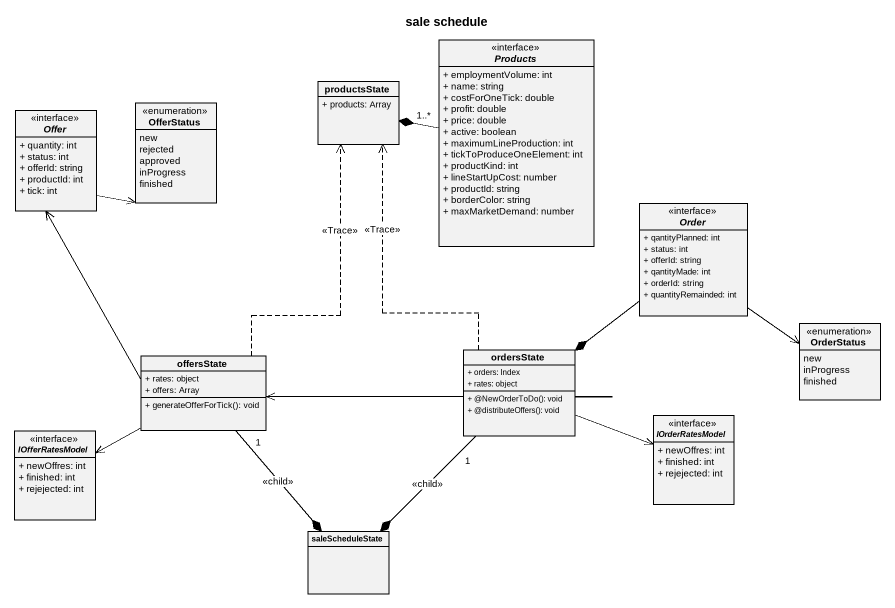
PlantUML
@startuml
title sale schedule
hide circle
hide empty members
skinparam classAttributeIconSize 0
interface Products {
  + employmentVolume: int
  + name: string
  + costForOneTick: double
  + profit: double
  + price: double
  + active: boolean
  + maximumLineProduction: int
  + tickToProduceOneElement: int
  + productKind: int
  + lineStartUpCost: number
  + productId: string
  + borderColor: string
  + maxMarketDemand: number
}
class productsState {
  + products: Array
}
interface Offer {
  + quantity: int
  + status: int
  + offerId: string
  + productId: int
  + tick: int
}
enum OfferStatus {
  new
  rejected
  approved
  inProgress
  finished
}
interface Order {
  + qantityPlanned: int
  + status: int
  + offerId: string
  + qantityMade: int
  + orderId: string
  + quantityRemainded: int
}
enum OrderStatus {
  new
  inProgress
  finished
}
class offersState {
  + rates: object
  + offers: Array
  + generateOfferForTick(): void
}
class ordersState {
  + orders: Index
  + rates: object
  + @NewOrderToDo(): void
  + @distributeOffers(): void
}
interface IOfferRatesModel {
  + newOffres: int
  + finished: int
  + rejejected: int
}
interface IOrderRatesModel {
  + newOffres: int
  + finished: int
  + rejejected: int
}
class saleScheduleState
Products "1..*" -left-* productsState
Offer -right-> OfferStatus
Order --> OrderStatus
Order --* ordersState
offersState .up.> productsState : <<Trace>>
offersState -up-> Offer
offersState -left-> IOfferRatesModel
offersState "1" --* saleScheduleState : <<child>>
ordersState .up.> productsState : <<Trace>>
ordersState -left-> offersState
ordersState -right-> IOrderRatesModel
ordersState "1" --* saleScheduleState : <<child>>
@enduml
